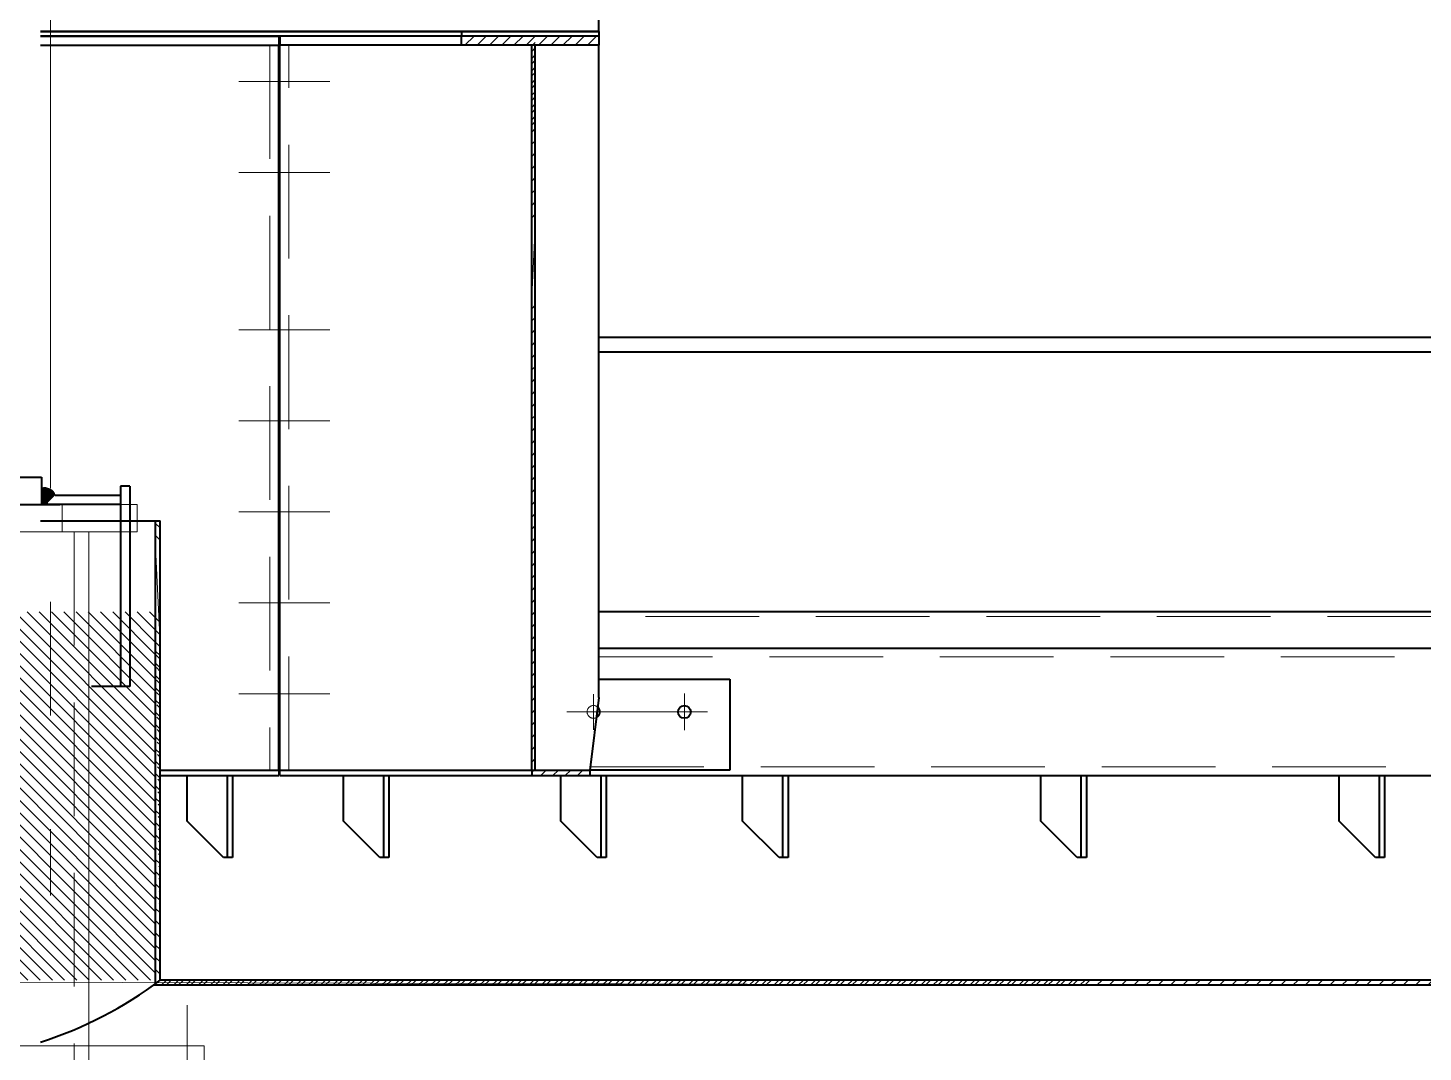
# Model space of a CAD drawing. Header units: millimetres. Extents: x 52110 to 400893, y -153728 to 31997.
# Drawn here: x 181362 to 182897, y -22266 to -21140 of the extents above; entities that cross this region are included whole.
import ezdxf

# ---------------------------------------------------------------- set-up
doc = ezdxf.new("R2010")
doc.units = ezdxf.units.MM
doc.header["$LTSCALE"] = 500
for name, pattern in [('CENTER', [2, 1.25, -0.25, 0.25, -0.25]), ('DASHED', [0.75, 0.5, -0.25]), ('DASHED2', [0.375, 0.25, -0.125]), ('HIDDEN', [0.375, 0.25, -0.125]), ('PHANTOM2', [1.25, 0.625, -0.125, 0.125, -0.125, 0.125, -0.125])]:
    doc.linetypes.add(name, pattern=pattern)
for name, color, linetype, lineweight in [('2D', 4, 'PHANTOM2', 20), ('SHI', 7, 'Continuous', 40), ('WEN', 3, 'Continuous', 20), ('XI', 2, 'Continuous', 20), ('XU', 6, 'DASHED2', 20), ('ZHONG', 1, 'CENTER', 20)]:
    doc.layers.add(name, color=color, linetype=linetype, lineweight=lineweight)

# ---------------------------------------------------------------- blocks, each defined once
blk = doc.blocks.new('sl')
at = {"layer": 'WEN'}
blk.add_hatch(color=256, dxfattribs=at).paths.add_polyline_path([(227033.7216703057, 76130.75664217309, -0.4257764996662449), (227048.7216703057, 76122.70173639669), (227040.7216703057, 76114.70173639669), (227040.7216703057, 76112.70173639675), (227033.7216703057, 76112.70173639675)])
at = {"layer": 'SHI', "linetype": 'Continuous'}
blk.add_line((226963.7216703048, 76142.70173559953), (227033.7216703039, 76142.70173559953), dxfattribs=at)
at = {"layer": 'SHI'}
for p, q in [((227033.7216703039, 76142.70173559953), (227033.7216703039, 76112.7017267518)), ((227120.7216703032, 76132.70173559948), (227120.7216703033, 75912.70173559948)), ((227130.7216703032, 76132.70173559948), (227120.7216703032, 76132.70173559948)), ((227130.7216703032, 76132.70173559948), (227130.7216703033, 75912.70173559948)), ((227120.7216703032, 76122.70173559948), (227048.7216703029, 76122.70173559948)), ((226963.7216703049, 76112.70173559953), (227053.7216703039, 76112.70173559953)), ((227120.7216703032, 76112.70173559948), (227040.7216703029, 76112.70173559948)), ((227130.7216703033, 75912.70173559948), (227088.7216843131, 75912.70173559948))]:
    blk.add_line(p, q, dxfattribs=at)
at = {"layer": 'WEN'}
blk.add_arc((227037.3495289756, 76119.51841344677), 11.80928208802642, 15.63815081824862, 107.8908109497838, dxfattribs=at)
blk = doc.blocks.new('o1')
at = {"layer": 'SHI'}
for p, q in [((175297.5018060198, 68372.95062769206), (175297.5018060198, 68970.95062769206)), ((175297.5018060198, 68372.95062769204), (174683.5020149307, 68372.95062769207))]:
    blk.add_line(p, q, dxfattribs=at)
blk = doc.blocks.new('WAJ-24')
at = {"layer": 'SHI'}
for p, q in [((-42.15502645718584, -18.46354104485425), (-42.15502645718584, -22.46354104485431)), ((-42.15502645718584, -18.46354104485431), (1.844973542814387, -18.46354104485437)), ((-42.15502645718584, -22.46354104485431), (1.844973542814387, -22.46354104485431)), ((1.844973542814387, -18.46354104485425), (1.844973542814387, -22.46354104485431))]:
    blk.add_line(p, q, dxfattribs=at)
at = {"layer": 'ZHONG'}
blk.add_line((-20.15502645718561, -14.46354104485437), (-20.15502645718561, -26.46354104485425), dxfattribs=at)
blk = doc.blocks.new('梁双')
at = {"layer": '2D', "linetype": 'Continuous'}
for p, q in [((518497.2770429184, 489723.6614387977), (518497.2770429184, 489693.6614387977)), ((518987.2770429184, 489723.6614387977), (518497.2770429184, 489723.6614387977)), ((518987.2770429184, 489723.6614387977), (518987.2770429184, 489693.6614387977)), ((518987.2770429184, 489693.6614387978), (518497.2770429184, 489693.6614387977)), ((518550.2770429184, 489693.6614387977), (518550.2770429184, 489128.6614387978)), ((518934.2770429184, 489693.6614387977), (518934.2770429184, 489128.6614387978)), ((518742.2770429184, 489128.6614387976), (518422.2770429184, 489128.6614387977)), ((518422.2770429184, 489128.6614387978), (518422.2770429184, 489108.6614387978)), ((518550.2770429184, 489128.6614387978), (518550.2770429184, 488608.6614387977)), ((519061.2770429184, 489128.6614387978), (518742.2770429184, 489128.6614387976)), ((518934.2770429184, 489128.6614387978), (518934.2770429184, 488608.6614387977)), ((519061.2770429184, 489128.6614387978), (519061.2770429184, 489108.6614387978)), ((518342.2770824232, 489108.6614387977), (518342.2770824232, 489108.6614387977)), ((518342.2770824232, 489092.6614387977), (518342.2770824232, 489108.6614387977)), ((518342.2770824232, 489108.6614387977), (518742.2770429184, 489108.6614387977)), ((518342.2770824232, 489108.6614387977), (518542.2770824232, 489108.6614387977)), ((518542.2770824232, 489108.6614387977), (518542.2770824232, 489092.6614387977)), ((518542.2770824232, 489108.6614387977), (518547.2770429184, 489108.6614387977)), ((518742.2770429184, 489108.6614387978), (519142.2770824232, 489108.6614387977)), ((518937.2771219279, 489108.6614387977), (518942.2770824232, 489108.6614387977)), ((518942.2770824232, 489108.6614387977), (519142.2770824232, 489108.6614387977)), ((518942.2770824232, 489108.6614387977), (518942.2770824232, 489108.6614387977)), ((518942.2770824232, 489092.6614387977), (518942.2770824232, 489108.6614387977)), ((519142.2770824232, 489108.6614387977), (519142.2770824232, 489092.6614387977)), ((518342.2770824232, 489092.6614387977), (518417.2770824232, 489092.6614387977)), ((518342.2770824231, 489092.6614387978), (518418.3461824231, 489092.6614387978)), ((518550.2770429184, 489092.6614387977), (518466.2770824232, 489092.6614387977)), ((518934.2770429184, 489092.6614387977), (519016.2770824232, 489092.6614387977)), ((519142.2770824232, 489092.6614387977), (519067.2770824232, 489092.6614387977)), ((519142.2770824232, 489092.6614387977), (519068.3461824231, 489092.6614387978)), ((518436.2770824232, 489072.6614387977), (518436.2770824232, 488644.6614387977)), ((518446.2770824232, 489072.6614387977), (518446.2770824232, 488644.6614387977)), ((519036.2770824232, 489072.6614387977), (519036.2770824232, 488644.6614387977)), ((519046.2770824232, 489072.6614387977), (519046.2770824232, 488644.6614387977)), ((518342.2770824232, 488608.6614387977), (518342.2770824232, 488624.6614387977)), ((518342.2770824232, 488624.6614387977), (518417.2770824232, 488624.6614387977)), ((518342.2770824231, 488624.6614387977), (518418.3461824231, 488624.6614387978)), ((518466.2770824232, 488624.6614387977), (518550.2770429184, 488624.6614387977)), ((518542.2770824232, 488624.6614387977), (518542.2770824232, 488608.6614387977)), ((518934.2770429184, 488624.6614387977), (519016.2770824232, 488624.6614387977)), ((518942.2770824232, 488608.6614387977), (518942.2770824232, 488624.6614387977)), ((519067.2770824232, 488624.6614387977), (519142.2770824232, 488624.6614387977)), ((519068.3461824231, 488624.6614387978), (519142.2770824232, 488624.6614387977)), ((519142.2770824232, 488624.6614387977), (519142.2770824232, 488608.6614387977)), ((518342.2770429184, 488598.6614387977), (518342.2770429184, 488588.6614387977)), ((518342.2770824232, 488608.6614387977), (518542.2770824232, 488608.6614387977)), ((518342.2770824231, 488608.6614387977), (518742.2770429184, 488608.6614387977)), ((518342.2770824231, 488598.6614387977), (519142.2770824219, 488598.6614387977)), ((518347.2770429184, 488608.6614387977), (518347.2770429184, 488598.6614387977)), ((518742.2770429184, 488608.6614387977), (519142.2770824219, 488608.6614387977)), ((518937.2770429184, 488608.6614387977), (518942.2770824232, 488608.6614387977)), ((518965.3461824231, 488608.6614387977), (519142.2770824232, 488608.6614387977)), ((519137.2770429184, 488608.6614387977), (519137.2770429184, 488598.6614387977)), ((519142.2770429184, 488598.6614387977), (519142.2770429184, 488588.6614387977)), ((519142.2770824232, 488608.6614387977), (519142.2770824232, 488608.6614387977)), ((519142.2770824219, 488588.6614387977), (518342.2770824231, 488588.6614387977))]:
    blk.add_line(p, q, dxfattribs=at)
at = {"layer": '2D'}
for p, q in [((518342.2770824232, 489092.6614387977), (518342.2770824231, 488624.6614387977)), ((519142.2770824232, 489092.6614387977), (519142.277082422, 488624.6614387977)), ((518375.2735290705, 488672.70468159), (518373.6735290705, 488671.10468159)), ((518373.6735290705, 488671.10468159), (518397.6735290705, 488671.10468159)), ((518373.6735290705, 488662.4226434327), (518373.6735290705, 488671.10468159)), ((518396.0735290705, 488672.70468159), (518375.2735290705, 488672.70468159)), ((518375.2735290705, 488662.4226434327), (518375.2735290705, 488672.70468159)), ((518397.6735290705, 488671.10468159), (518396.0735290705, 488672.70468159)), ((518396.0735290705, 488662.4226434327), (518396.0735290705, 488672.70468159)), ((518397.6735290705, 488662.4226434327), (518397.6735290705, 488671.10468159)), ((518493.6735290708, 488671.10468159), (518495.2735290708, 488672.70468159)), ((518493.6735290708, 488662.4226434327), (518493.6735290708, 488671.10468159)), ((518517.6735290708, 488671.10468159), (518493.6735290708, 488671.10468159)), ((518495.2735290708, 488662.4226434327), (518495.2735290708, 488672.70468159)), ((518495.2735290708, 488672.70468159), (518516.0735290708, 488672.70468159)), ((518516.0735290708, 488662.4226434327), (518516.0735290708, 488672.70468159)), ((518516.0735290708, 488672.70468159), (518517.6735290708, 488671.10468159)), ((518517.6735290708, 488662.4226434327), (518517.6735290708, 488671.10468159)), ((518975.3426290705, 488672.70468159), (518973.7426290705, 488671.10468159)), ((518973.7426290705, 488671.10468159), (518997.7426290705, 488671.10468159)), ((518973.7426290705, 488662.4226434327), (518973.7426290705, 488671.10468159)), ((518996.1426290705, 488672.70468159), (518975.3426290705, 488672.70468159)), ((518975.3426290705, 488662.4226434327), (518975.3426290705, 488672.70468159)), ((518997.7426290705, 488671.10468159), (518996.1426290705, 488672.70468159)), ((518996.1426290705, 488662.4226434327), (518996.1426290705, 488672.70468159)), ((518997.7426290705, 488662.4226434327), (518997.7426290705, 488671.10468159)), ((519093.7426290708, 488671.10468159), (519095.3426290707, 488672.70468159)), ((519093.7426290708, 488662.4226434327), (519093.7426290708, 488671.10468159)), ((519117.7426290708, 488671.10468159), (519093.7426290708, 488671.10468159)), ((519095.3426290707, 488662.4226434327), (519095.3426290707, 488672.70468159)), ((519095.3426290707, 488672.70468159), (519116.1426290708, 488672.70468159)), ((519116.1426290708, 488662.4226434327), (519116.1426290708, 488672.70468159)), ((519116.1426290708, 488672.70468159), (519117.7426290708, 488671.10468159)), ((519117.7426290708, 488662.4226434327), (519117.7426290708, 488671.10468159)), ((518370.0850718023, 488662.4226434327), (518364.8889193797, 488659.4226434327)), ((518364.8889193797, 488659.4226434327), (518364.8889193797, 488653.6210270809)), ((518401.2619863387, 488662.4226434327), (518370.0850718023, 488662.4226434327)), ((518375.2812242251, 488659.4226434327), (518375.2812242252, 488653.4614387979)), ((518396.0658339159, 488659.4226434327), (518396.0658339159, 488653.4614387978)), ((518401.2619863387, 488662.4226434327), (518406.4581387613, 488659.4226434327)), ((518406.4581387613, 488659.4226434327), (518406.4581387613, 488653.6210270808)), ((518490.0850718026, 488662.4226434327), (518484.88891938, 488659.4226434327)), ((518484.88891938, 488659.4226434327), (518484.88891938, 488653.6210270808)), ((518490.0850718026, 488662.4226434327), (518521.261986339, 488662.4226434327)), ((518495.2812242254, 488659.4226434327), (518495.2812242254, 488653.4614387978)), ((518516.0658339162, 488659.4226434327), (518516.0658339161, 488653.4614387979)), ((518521.261986339, 488662.4226434327), (518526.4581387616, 488659.4226434327)), ((518526.4581387616, 488659.4226434327), (518526.4581387616, 488653.6210270809)), ((518970.1541718023, 488662.4226434327), (518964.9580193797, 488659.4226434327)), ((518964.9580193797, 488659.4226434327), (518964.9580193797, 488653.6210270809)), ((519001.3310863387, 488662.4226434327), (518970.1541718023, 488662.4226434327)), ((518975.3503242251, 488659.4226434327), (518975.3503242251, 488653.4614387979)), ((518996.1349339159, 488659.4226434327), (518996.1349339159, 488653.4614387978)), ((519001.3310863387, 488662.4226434327), (519006.5272387612, 488659.4226434327)), ((519006.5272387612, 488659.4226434327), (519006.5272387613, 488653.6210270808)), ((519090.1541718026, 488662.4226434327), (519084.95801938, 488659.4226434327)), ((519084.95801938, 488659.4226434327), (519084.9580193799, 488653.6210270808)), ((519090.1541718026, 488662.4226434327), (519121.331086339, 488662.4226434327)), ((519095.3503242254, 488659.4226434327), (519095.3503242254, 488653.4614387978)), ((519116.1349339162, 488659.4226434327), (519116.1349339161, 488653.4614387979)), ((519121.331086339, 488662.4226434327), (519126.5272387615, 488659.4226434327)), ((519126.5272387615, 488659.4226434327), (519126.5272387615, 488653.6210270809)), ((518370.0850718024, 488650.6210270809), (518364.8889193798, 488653.6210270809)), ((518370.0850718023, 488650.4614387977), (518364.8889193797, 488647.4614387977)), ((518364.8889193797, 488647.4614387977), (518364.8889193797, 488631.6614387977)), ((518401.2619863388, 488650.6210270808), (518370.0850718024, 488650.6210270809)), ((518375.2812242251, 488647.4614387977), (518375.2812242251, 488631.6614387978)), ((518396.0658339159, 488647.4614387977), (518396.0658339159, 488631.6614387977)), ((518401.2619863388, 488650.6210270808), (518406.4581387613, 488653.6210270808)), ((518401.2619863387, 488650.4614387977), (518406.4581387613, 488647.4614387977)), ((518406.4581387613, 488647.4614387977), (518406.4581387613, 488631.6614387977)), ((518490.0850718025, 488650.6210270808), (518484.88891938, 488653.6210270808)), ((518490.0850718026, 488650.4614387977), (518484.88891938, 488647.4614387977)), ((518484.88891938, 488647.4614387977), (518484.88891938, 488631.6614387977)), ((518490.0850718025, 488650.6210270808), (518521.2619863389, 488650.6210270809)), ((518495.2812242254, 488647.4614387977), (518495.2812242254, 488631.6614387977)), ((518516.0658339162, 488647.4614387977), (518516.0658339162, 488631.6614387978)), ((518521.2619863389, 488650.6210270809), (518526.4581387615, 488653.6210270809)), ((518521.261986339, 488650.4614387977), (518526.4581387616, 488647.4614387977)), ((518526.4581387616, 488647.4614387977), (518526.4581387616, 488631.6614387978)), ((518970.1541718023, 488650.6210270809), (518964.9580193798, 488653.6210270809)), ((518970.1541718023, 488650.4614387977), (518964.9580193797, 488647.4614387977)), ((518964.9580193797, 488647.4614387977), (518964.9580193797, 488631.6614387977)), ((519001.3310863387, 488650.6210270808), (518970.1541718023, 488650.6210270809)), ((518975.3503242251, 488647.4614387977), (518975.3503242251, 488631.6614387978)), ((518996.1349339159, 488647.4614387977), (518996.1349339159, 488631.6614387977)), ((519001.3310863387, 488650.6210270808), (519006.5272387613, 488653.6210270808)), ((519001.3310863387, 488650.4614387977), (519006.5272387612, 488647.4614387977)), ((519006.5272387612, 488647.4614387977), (519006.5272387612, 488631.6614387977)), ((519090.1541718025, 488650.6210270808), (519084.9580193799, 488653.6210270808)), ((519090.1541718026, 488650.4614387977), (519084.95801938, 488647.4614387977)), ((519084.95801938, 488647.4614387977), (519084.95801938, 488631.6614387977)), ((519090.1541718025, 488650.6210270808), (519121.3310863389, 488650.6210270809)), ((519095.3503242254, 488647.4614387977), (519095.3503242254, 488631.6614387977)), ((519116.1349339162, 488647.4614387977), (519116.1349339162, 488631.6614387978)), ((519121.3310863389, 488650.6210270809), (519126.5272387615, 488653.6210270809)), ((519121.331086339, 488650.4614387977), (519126.5272387615, 488647.4614387977)), ((519126.5272387615, 488647.4614387977), (519126.5272387615, 488631.6614387978)), ((518370.0850718023, 488628.6614387978), (518364.8889193797, 488631.6614387977)), ((518401.2619863387, 488628.6614387977), (518370.0850718023, 488628.6614387978)), ((518401.2619863387, 488628.6614387977), (518406.4581387613, 488631.6614387977)), ((518490.0850718026, 488628.6614387977), (518484.88891938, 488631.6614387977)), ((518490.0850718026, 488628.6614387977), (518521.261986339, 488628.6614387978)), ((518521.261986339, 488628.6614387978), (518526.4581387616, 488631.6614387978)), ((518970.1541718023, 488628.6614387978), (518964.9580193797, 488631.6614387977)), ((519001.3310863387, 488628.6614387977), (518970.1541718023, 488628.6614387978)), ((519001.3310863387, 488628.6614387977), (519006.5272387612, 488631.6614387977)), ((519090.1541718026, 488628.6614387977), (519084.95801938, 488631.6614387977)), ((519090.1541718026, 488628.6614387977), (519121.331086339, 488628.6614387978)), ((519121.331086339, 488628.6614387978), (519126.5272387615, 488631.6614387978)), ((518363.7834208779, 488551.6614387975), (518363.7834208779, 488563.6614387975)), ((518363.7834208779, 488563.6614387975), (518405.3526402596, 488563.6614387975)), ((518374.1757257234, 488551.6614387975), (518374.1757257234, 488563.6614387975)), ((518394.9603354142, 488551.6614387975), (518394.9603354142, 488563.6614387975)), ((518405.3526402596, 488551.6614387975), (518405.3526402596, 488563.6614387975)), ((518525.35264026, 488563.6614387975), (518483.7834208783, 488563.6614387975)), ((518483.7834208783, 488551.6614387975), (518483.7834208783, 488563.6614387975)), ((518494.1757257237, 488551.6614387975), (518494.1757257237, 488563.6614387975)), ((518514.9603354144, 488551.6614387975), (518514.9603354144, 488563.6614387975)), ((518525.35264026, 488551.6614387975), (518525.35264026, 488563.6614387975)), ((518963.8525208779, 488551.6614387975), (518963.8525208779, 488563.6614387975)), ((518963.8525208779, 488563.6614387975), (519005.4217402596, 488563.6614387975)), ((518974.2448257234, 488551.6614387975), (518974.2448257234, 488563.6614387975)), ((518995.0294354142, 488551.6614387975), (518995.0294354142, 488563.6614387975)), ((519005.4217402596, 488551.6614387975), (519005.4217402596, 488563.6614387975)), ((519125.4217402599, 488563.6614387975), (519083.8525208783, 488563.6614387975)), ((519083.8525208783, 488551.6614387975), (519083.8525208783, 488563.6614387975)), ((519094.2448257236, 488551.6614387975), (519094.2448257236, 488563.6614387975)), ((519115.0294354144, 488551.6614387975), (519115.0294354144, 488563.6614387975)), ((519125.4217402599, 488551.6614387975), (519125.4217402599, 488563.6614387975)), ((518368.9795733006, 488548.6614387975), (518363.7834208779, 488551.6614387975)), ((518368.9795733006, 488548.6614387975), (518400.1564878369, 488548.6614387975)), ((518400.1564878369, 488548.6614387975), (518405.3526402596, 488551.6614387975)), ((518488.979573301, 488548.6614387975), (518483.7834208783, 488551.6614387975)), ((518520.1564878373, 488548.6614387975), (518488.979573301, 488548.6614387975)), ((518520.1564878373, 488548.6614387975), (518525.35264026, 488551.6614387975)), ((518969.0486733006, 488548.6614387975), (518963.8525208779, 488551.6614387975)), ((518969.0486733006, 488548.6614387975), (519000.2255878369, 488548.6614387975)), ((519000.2255878369, 488548.6614387975), (519005.4217402596, 488551.6614387975)), ((519089.0486733009, 488548.6614387975), (519083.8525208783, 488551.6614387975)), ((519120.2255878372, 488548.6614387975), (519089.0486733009, 488548.6614387975)), ((519120.2255878372, 488548.6614387975), (519125.4217402599, 488551.6614387975))]:
    blk.add_line(p, q, dxfattribs=at)
at = {"layer": '2D', "linetype": 'Continuous'}
for centre, radius, start, end in [((518417.1273971878, 489073.4942378242), 19.16778544415551, 357.5098378148502, 89.55256075529047), ((518466.2770824232, 489072.6614387978), 20, 90, 180), ((519016.2770824232, 489072.6614387978), 20, 0, 90), ((519067.1336533536, 489071.7870393209), 20.87489222534869, 89.60632395525676, 177.5993139915095), ((518417.1273971878, 488643.8286397714), 19.16778544413688, 270.4474392447449, 2.490162185185203), ((518466.2770824232, 488644.6614387978), 20, 180, 270), ((519016.2770824232, 488644.6614387978), 20, 270, 0), ((519067.1336533536, 488645.5358382747), 20.87489222532923, 182.4006860085803, 270.3936760448331)]:
    blk.add_arc(centre, radius, start, end, dxfattribs=at)
at = {"layer": '2D'}
for centre, radius, start, end in [((518368.0526494313, 488652.9023846237), 9.734786514618387, 42.05082845128422, 77.94917155139832), ((518385.6735290705, 488642.9226434327), 19.50000000000811, 57.7957724931019, 122.2042275068981), ((518403.2944087097, 488652.9023846236), 9.734786514661497, 102.0508284488093, 137.9491715489235), ((518488.0526494316, 488652.9023846236), 9.734786514618387, 42.05082845128422, 77.94917155139832), ((518505.6735290708, 488642.9226434327), 19.50000000000811, 57.7957724931019, 122.2042275068981), ((518523.29440871, 488652.9023846237), 9.734786514661497, 102.0508284488093, 137.9491715489235), ((518968.1217494313, 488652.9023846237), 9.734786514618387, 42.05082845128422, 77.94917155139832), ((518985.7426290705, 488642.9226434327), 19.50000000000811, 57.7957724931019, 122.2042275068981), ((519003.3635087096, 488652.9023846236), 9.734786514661497, 102.0508284488093, 137.9491715489235), ((519088.1217494316, 488652.9023846236), 9.734786514618387, 42.05082845128422, 77.94917155139832), ((519105.7426290708, 488642.9226434327), 19.50000000000811, 57.7957724931019, 122.2042275068981), ((519123.3635087099, 488652.9023846237), 9.734786514661497, 102.0508284488093, 137.9491715489235), ((518368.0526494314, 488660.14128589), 9.734786514661497, 282.0508284488093, 317.9491715489234), ((518368.0526494313, 488640.9411799887), 9.734786514618387, 42.05082845128422, 77.94917155139832), ((518385.6735290706, 488670.1210270808), 19.50000000000811, 237.7957724931019, 302.2042275068981), ((518385.6735290705, 488630.9614387977), 19.50000000000811, 57.7957724931019, 122.2042275068981), ((518403.2944087097, 488660.1412858899), 9.734786514618387, 222.0508284512842, 257.9491715513983), ((518403.2944087097, 488640.9411799886), 9.734786514661497, 102.0508284488093, 137.9491715489235), ((518488.0526494316, 488660.1412858899), 9.734786514661497, 282.0508284488093, 317.9491715489234), ((518488.0526494316, 488640.9411799886), 9.734786514618387, 42.05082845128422, 77.94917155139832), ((518505.6735290707, 488670.1210270808), 19.50000000000811, 237.7957724931019, 302.2042275068981), ((518505.6735290708, 488630.9614387977), 19.50000000000811, 57.7957724931019, 122.2042275068981), ((518523.2944087099, 488660.14128589), 9.734786514618387, 222.0508284512842, 257.9491715513983), ((518523.29440871, 488640.9411799887), 9.734786514661497, 102.0508284488093, 137.9491715489235), ((518968.1217494314, 488660.14128589), 9.734786514661497, 282.0508284488093, 317.9491715489234), ((518968.1217494313, 488640.9411799887), 9.734786514618387, 42.05082845128422, 77.94917155139832), ((518985.7426290705, 488670.1210270808), 19.50000000000811, 237.7957724931019, 302.2042275068981), ((518985.7426290705, 488630.9614387977), 19.50000000000811, 57.7957724931019, 122.2042275068981), ((519003.3635087097, 488660.1412858899), 9.734786514618387, 222.0508284512842, 257.9491715513983), ((519003.3635087096, 488640.9411799886), 9.734786514661497, 102.0508284488093, 137.9491715489235), ((519088.1217494315, 488660.1412858899), 9.734786514661497, 282.0508284488093, 317.9491715489234), ((519088.1217494316, 488640.9411799886), 9.734786514618387, 42.05082845128422, 77.94917155139832), ((519105.7426290707, 488670.1210270808), 19.50000000000811, 237.7957724931019, 302.2042275068981), ((519105.7426290708, 488630.9614387977), 19.50000000000811, 57.7957724931019, 122.2042275068981), ((519123.3635087099, 488660.14128589), 9.734786514618387, 222.0508284512842, 257.9491715513983), ((519123.3635087099, 488640.9411799887), 9.734786514661497, 102.0508284488093, 137.9491715489235), ((518368.0526494313, 488638.1816976069), 9.734786514661497, 282.0508284488093, 317.9491715489234), ((518385.6735290705, 488648.1614387977), 19.50000000000811, 237.7957724931019, 302.2042275068981), ((518403.2944087097, 488638.1816976067), 9.734786514618387, 222.0508284512842, 257.9491715513983), ((518488.0526494316, 488638.1816976067), 9.734786514661497, 282.0508284488093, 317.9491715489234), ((518505.6735290708, 488648.1614387977), 19.50000000000811, 237.7957724931019, 302.2042275068981), ((518523.29440871, 488638.1816976069), 9.734786514618387, 222.0508284512842, 257.9491715513983), ((518968.1217494313, 488638.1816976069), 9.734786514661497, 282.0508284488093, 317.9491715489234), ((518985.7426290705, 488648.1614387977), 19.50000000000811, 237.7957724931019, 302.2042275068981), ((519003.3635087096, 488638.1816976067), 9.734786514618387, 222.0508284512842, 257.9491715513983), ((519088.1217494316, 488638.1816976067), 9.734786514661497, 282.0508284488093, 317.9491715489234), ((519105.7426290708, 488648.1614387977), 19.50000000000811, 237.7957724931019, 302.2042275068981), ((519123.3635087099, 488638.1816976069), 9.734786514618387, 222.0508284512842, 257.9491715513983), ((518366.9471509297, 488558.1816976066), 9.734786514661497, 282.0508284488093, 317.9491715489234), ((518384.5680305688, 488568.1614387975), 19.50000000000811, 237.7957724931019, 302.2042275068981), ((518402.188910208, 488558.1816976066), 9.734786514618387, 222.0508284512842, 257.9491715513983), ((518486.9471509299, 488558.1816976066), 9.734786514661497, 282.0508284488093, 317.9491715489234), ((518504.5680305691, 488568.1614387975), 19.50000000000811, 237.7957724931019, 302.2042275068981), ((518522.1889102082, 488558.1816976066), 9.734786514618387, 222.0508284512842, 257.9491715513983), ((518967.0162509296, 488558.1816976066), 9.734786514661497, 282.0508284488093, 317.9491715489234), ((518984.6371305688, 488568.1614387975), 19.50000000000811, 237.7957724931019, 302.2042275068981), ((519002.258010208, 488558.1816976066), 9.734786514618387, 222.0508284512842, 257.9491715513983), ((519087.0162509299, 488558.1816976066), 9.734786514661497, 282.0508284488093, 317.9491715489234), ((519104.637130569, 488568.1614387975), 19.50000000000811, 237.7957724931019, 302.2042275068981), ((519122.2580102082, 488558.1816976066), 9.734786514618387, 222.0508284512842, 257.9491715513983)]:
    blk.add_arc(centre, radius, start, end, dxfattribs=at)
at = {"layer": 'XU', "linetype": 'DASHED'}
for p, q in [((518579.7770429184, 489693.6614387977), (518579.7770429184, 489723.6614387977)), ((518904.7770429184, 489693.6614387977), (518904.7770429184, 489723.6614387977)), ((518550.2770429184, 488608.6614387977), (518550.2770429184, 488603.6614387977)), ((518934.2770429184, 488608.6614387977), (518934.2770429184, 488603.6614387975))]:
    blk.add_line(p, q, dxfattribs=at)
at = {"layer": 'XU', "linetype": 'DASHED2'}
for p, q in [((518566.2770429185, 489693.6614387977), (518566.2770429184, 488603.6614387977)), ((518918.2770429184, 489693.6614387978), (518918.2770429184, 488603.6614387975))]:
    blk.add_line(p, q, dxfattribs=at)
at = {"layer": 'XU', "linetype": 'HIDDEN'}
blk.add_line((518934.2770429184, 488603.6614387975), (518550.2770429184, 488603.6614387977), dxfattribs=at)
at = {"layer": 'ZHONG', "color": 1, "linetype": 'CENTER'}
for p, q in [((518742.2770429184, 489785.0678225166), (518742.2770429184, 488261.9097027422)), ((518659.7770429184, 489723.6614387977), (518659.7770429184, 488603.6614387976)), ((518824.7770429184, 489723.6614387977), (518824.7770429184, 488603.6614387976))]:
    blk.add_line(p, q, dxfattribs=at)
at = {"layer": 'ZHONG'}
for p, q in [((518442.3461824231, 489173.2511408094), (518442.3461824231, 488551.3822014066)), ((519042.3461824231, 489173.2511408094), (519042.3461824231, 488549.9427134386)), ((518384.5680305688, 488692.8273222081), (518384.5680305688, 488548.6235515652)), ((518504.5680305688, 488692.8273222081), (518504.5680305688, 488548.6235515652)), ((518504.5680305688, 488692.8273222081), (518504.5680305688, 488548.6235515652)), ((518984.6371305687, 488692.8273222081), (518984.6371305687, 488548.6235515652)), ((519104.6371305687, 488692.8273222081), (519104.6371305687, 488548.6235515652)), ((519104.6371305687, 488692.8273222081), (519104.6371305688, 488548.6235515652)), ((518384.5680305687, 488677.5820578735), (518384.5680305687, 488630.6614387978)), ((518384.5680305687, 488677.5820578733), (518384.5680305687, 488630.6614387977)), ((518504.5680305689, 488677.5820578733), (518504.5680305689, 488630.6614387977)), ((518504.5680305689, 488677.5820578735), (518504.5680305689, 488630.6614387978)), ((518984.6371305686, 488677.5820578735), (518984.6371305686, 488630.6614387978)), ((518984.6371305686, 488677.5820578733), (518984.6371305686, 488630.6614387977)), ((519104.6371305689, 488677.5820578733), (519104.6371305689, 488630.6614387977)), ((519104.6371305689, 488677.5820578735), (519104.6371305689, 488630.6614387978)), ((518384.5680305687, 488648.6496876085), (518384.5680305687, 488542.4189830647)), ((518984.6371305686, 488648.6496876085), (518984.6371305686, 488542.4189830647)), ((518384.5680305687, 488535.6787794949), (518384.5680305687, 488613.6614387977)), ((518504.5680305689, 488535.6787794949), (518504.5680305689, 488613.6614387977)), ((518984.6371305686, 488535.6787794949), (518984.6371305686, 488613.6614387977)), ((519104.6371305689, 488535.6787794949), (519104.6371305689, 488613.6614387977))]:
    blk.add_line(p, q, dxfattribs=at)
at = {"layer": 'ZHONG', "linetype": 'CENTER'}
for p, q in [((518384.5680305688, 488677.5820578735), (518384.5680305688, 488630.6614387978)), ((518504.5680305688, 488677.5820578735), (518504.5680305688, 488630.6614387978)), ((518984.6371305687, 488677.5820578735), (518984.6371305687, 488630.6614387978)), ((519104.6371305688, 488677.5820578735), (519104.6371305688, 488630.6614387978)), ((518384.5680305688, 488648.6496876085), (518384.5680305688, 488542.4189830647)), ((518984.6371305687, 488648.6496876085), (518984.6371305687, 488542.4189830647))]:
    blk.add_line(p, q, dxfattribs=at)
at = {"layer": '2D', "xscale": -1}
for p in [(518364.4130041114, 488647.1249798426), (518964.4821041113, 488647.1249798426)]:
    blk.add_blockref('WAJ-24', p, dxfattribs=at)
at = {"layer": '2D'}
for p in [(518524.7230570262, 488647.1249798426), (519124.7921570262, 488647.1249798426)]:
    blk.add_blockref('WAJ-24', p, dxfattribs=at)
blk = doc.blocks.new('LDJXKJ')
at = {"layer": 'SHI', "color": 3}
blk.add_blockref('梁双', (-384587.7104550012, -427019.9169393311), dxfattribs=at)
blk = doc.blocks.new('SFC43')
at = {"layer": 'XI'}
h = blk.add_hatch(dxfattribs=at)
h.set_pattern_fill('ANSI31', color=256, scale=3, angle=90, style=0)
h.set_pattern_definition([(135.0000000005896, (177781.209196713, 94733.53519191177), (-6.735192090796772, -6.735192090804048), [])])
edge = h.paths.add_edge_path()
edge.add_arc((174671.2091967132, 90909.82664806957), 451.501388888896, 306.0179061217667, 306.8063416026681)
edge.add_arc((174671.2091967132, 90909.82664806957), 451.5013888888856, 233.1936583973313, 233.9820938782419)
edge.add_line((174405.7091967133, 90544.63730790667), (174405.7091967133, 90953.32525918067))
edge.add_line((174400.7091967133, 90548.32525918065), (174400.7091967133, 90953.32525918065))
edge.add_line((174936.7091967133, 90544.63730790673), (174936.7091967133, 90953.32525918067))
edge.add_line((174941.7091967133, 90548.32525918071), (174941.7091967133, 90953.32525918065))
h = blk.add_hatch(dxfattribs=at)
h.set_pattern_fill('ANSI31', color=256, scale=3, style=0)
h.set_pattern_definition([(44.99999999941044, (177781.209196713, 92236.05893673506), (-6.735192090796772, 6.735192090804048), [])])
edge = h.paths.add_edge_path()
edge.add_line((177771.209196713, 90548.32525918065), (177771.209196713, 90542.7350892369))
edge.add_line((177771.209196713, 90542.7350892369), (177181.3013283066, 90542.7350892369))
edge.add_arc((176991.2091967132, 90714.57525918062), 256.2499999999845, 317.8869355487022, 319.5502811383454)
edge.add_line((177186.2091967132, 90548.32525918065), (177771.209196713, 90548.32525918065))
edge = h.paths.add_edge_path()
edge.add_line((173181.209196713, 90548.32525918065), (173181.209196713, 90542.7350892369))
edge.add_line((173181.209196713, 90542.7350892369), (174408.3455598168, 90542.7350892369))
edge.add_arc((174671.2091967132, 90909.82664806957), 451.5013888888959, 233.193658397331, 234.39464547337332, ccw=False)
edge.add_line((174400.7091967133, 90548.32525918065), (173181.209196713, 90548.32525918065))
edge = h.paths.add_edge_path()
edge.add_arc((174671.2091967132, 90909.82664806957), 451.5013888888959, 305.6053545266267, 306.8063416026689)
edge.add_line((174941.7091967132, 90548.32525918065), (176796.2091967132, 90548.32525918065))
edge.add_arc((176991.2091967132, 90714.57525918062), 256.2499999999639, 220.4497188616546, 222.1130644512978)
edge.add_line((176801.1170651198, 90542.7350892369), (174934.0728336096, 90542.7350892369))
at = {"layer": 'SHI'}
for p, q in [((174810.209196711, 91591.32525918065), (175424.2091967136, 91591.32525918065)), ((175424.2091967136, 91586.32525918065), (174810.209196711, 91586.32525918065)), ((174810.209196711, 91586.32525918065), (175072.2091967131, 91586.32525918065)), ((175072.2091967131, 91586.32525918065), (175072.2091967131, 91576.32525918065)), ((175073.2091967133, 91586.32525918065), (175073.2091967133, 91576.32525918065)), ((175424.2091967133, 91586.32525918065), (175073.2091967133, 91586.32525918065)), ((175273.2091967136, 91591.32525918065), (175273.2091967136, 91586.32525918065)), ((175273.2091967123, 91576.32525918065), (175273.2091967123, 91586.32525918065)), ((175424.2091967136, 91591.32525918065), (175424.2091967136, 91586.32525918065)), ((175424.2091967133, 91586.32525918065), (175424.2091967133, 91576.32525918065)), ((174810.209196711, 91576.32525918065), (175072.2091967131, 91576.32525918065)), ((175062.2091967131, 91576.32525918065), (175072.2091967131, 91576.32525918065)), ((175072.2091967131, 90779.32525918068), (175072.2091967131, 91576.32525918065)), ((175073.2091967123, 90773.32525918065), (175073.2091967123, 91576.32525918065)), ((175424.2091967133, 91576.32525918065), (175073.2091967133, 91576.32525918065)), ((175350.209196712, 90779.32525918065), (175350.209196712, 91576.32525918065)), ((175354.209196712, 90779.32525918065), (175354.209196712, 91576.32525918065)), ((175424.2091967133, 90859.32525918086), (175424.2091967133, 91576.32525918065)), ((174810.209196711, 91053.32525918065), (174941.7091967133, 91053.32525918065)), ((174810.209196711, 91053.32525918065), (174941.7091967133, 91053.32525918065)), ((174936.7091967133, 90544.63730790673), (174936.7091967133, 91053.32525918065)), ((174936.7091967133, 90544.63730790673), (174936.7091967133, 91053.32525918065)), ((174941.7091967133, 90548.32525918071), (174941.7091967133, 91053.32525918065)), ((174941.7091967133, 90548.32525918071), (174941.7091967133, 91053.32525918065)), ((177850.2091967147, 90953.32525918068), (175424.2091967133, 90953.32525918065)), ((177850.2091967147, 90953.32525918068), (175424.2091967133, 90953.32525918065)), ((175424.2091967133, 90913.32525918062), (177850.2091967148, 90913.32525918065)), ((175424.2091967133, 90879.32525918065), (175568.2091967123, 90879.32525918065)), ((175568.2091967123, 90879.32525918065), (175568.2091967123, 90779.32525918065)), ((175424.2091967133, 90859.32525918065), (175414.2091967132, 90779.32525918065)), ((174941.7091967133, 90779.32525918068), (175072.2091967131, 90779.32525918068)), ((174941.7091967133, 90773.32525918068), (175072.2091967131, 90773.32525918068)), ((174971.2091967144, 90773.32525918068), (175021.2091967144, 90773.32525918068)), ((174971.2091967144, 90723.32525918068), (174971.2091967144, 90773.32525918068)), ((175015.2091967144, 90773.32525918068), (175015.2091967144, 90683.32525918068)), ((175021.2091967144, 90773.32525918068), (175021.2091967144, 90683.32525918068)), ((175072.2091967131, 90779.32525918068), (175072.2091967131, 90773.32525918068)), ((175073.2091967123, 90779.32525918065), (175414.2091967132, 90779.32525918065)), ((175073.2091967123, 90773.32525918065), (175414.2091967132, 90773.32525918065)), ((175143.2091967144, 90773.32525918068), (175193.2091967144, 90773.32525918068)), ((175143.2091967144, 90723.32525918068), (175143.2091967144, 90773.32525918068)), ((175187.2091967144, 90773.32525918068), (175187.2091967144, 90683.32525918068)), ((175193.2091967144, 90773.32525918068), (175193.2091967144, 90683.32525918068)), ((175350.209196712, 90779.32525918065), (175350.209196712, 90773.32525918065)), ((175382.2091967136, 90773.32525918068), (175432.2091967136, 90773.32525918068)), ((175382.2091967136, 90723.32525918068), (175382.2091967136, 90773.32525918068)), ((175414.2091967132, 90779.32525918065), (175414.2091967132, 90773.32525918065)), ((175568.2091967123, 90779.32525918065), (175414.2091967132, 90779.32525918065)), ((175414.2091967132, 90773.32525918091), (177860.2091967148, 90773.32525918071)), ((175426.2091967136, 90773.32525918068), (175426.2091967136, 90683.32525918068)), ((175432.2091967136, 90773.32525918068), (175432.2091967136, 90683.32525918068)), ((175582.2091967137, 90773.32525918068), (175632.2091967137, 90773.32525918068)), ((175582.2091967137, 90723.32525918068), (175582.2091967137, 90773.32525918068)), ((175626.2091967137, 90773.32525918068), (175626.2091967137, 90683.32525918068)), ((175632.2091967137, 90773.32525918068), (175632.2091967137, 90683.32525918068)), ((175910.2091967139, 90773.32525918071), (175960.2091967139, 90773.32525918071)), ((175910.2091967139, 90723.32525918071), (175910.2091967139, 90773.32525918071)), ((175954.2091967139, 90773.32525918071), (175954.2091967139, 90683.32525918071)), ((175960.2091967139, 90773.32525918071), (175960.2091967139, 90683.32525918071)), ((176238.2091967141, 90773.32525918071), (176288.2091967141, 90773.32525918071)), ((176238.2091967141, 90723.32525918071), (176238.2091967141, 90773.32525918071)), ((176282.2091967141, 90773.32525918071), (176282.2091967141, 90683.32525918071)), ((176288.2091967141, 90773.32525918071), (176288.2091967141, 90683.32525918071)), ((175011.2091967144, 90683.32525918068), (174971.2091967144, 90723.32525918068)), ((175183.2091967144, 90683.32525918068), (175143.2091967144, 90723.32525918068)), ((175422.2091967136, 90683.32525918068), (175382.2091967136, 90723.32525918068)), ((175622.2091967137, 90683.32525918068), (175582.2091967137, 90723.32525918068)), ((175950.2091967139, 90683.32525918071), (175910.2091967139, 90723.32525918071)), ((176278.2091967141, 90683.32525918071), (176238.2091967141, 90723.32525918071)), ((175021.2091967144, 90683.32525918068), (175011.2091967144, 90683.32525918068)), ((175193.2091967144, 90683.32525918068), (175183.2091967144, 90683.32525918068)), ((175432.2091967136, 90683.32525918068), (175422.2091967136, 90683.32525918068)), ((175632.2091967137, 90683.32525918068), (175622.2091967137, 90683.32525918068)), ((175960.2091967139, 90683.32525918071), (175950.2091967139, 90683.32525918071)), ((176288.2091967141, 90683.32525918071), (176278.2091967141, 90683.32525918071)), ((178031.1170651209, 90542.73508923693), (174934.0728336096, 90542.7350892369)), ((178031.1170651209, 90542.73508923693), (174934.0728336096, 90542.7350892369)), ((178026.2091967142, 90548.32525918068), (174941.7091967132, 90548.32525918065)), ((178026.2091967142, 90548.32525918068), (174941.7091967132, 90548.32525918065))]:
    blk.add_line(p, q, dxfattribs=at)
blk.add_circle((175518.2091967264, 90843.32525918062), 7, dxfattribs=at)
for centre, radius, start, end in [((175418.2091967264, 90843.32525918062), 7.000000000000711, 297.4173820086782, 48.33258529453023), ((174671.2091967132, 90909.82664806957), 451.5013888888914, 287.9304157390894, 306.8063416026723), ((174671.2091967132, 90909.82664806957), 451.5013888888914, 287.9304157390894, 306.8063416026723)]:
    blk.add_arc(centre, radius, start, end, dxfattribs=at)
at = {"layer": 'XI'}
for p, q in [((175273.2091967123, 91586.18033145965), (175273.3541244333, 91586.32525918065)), ((175276.8245086149, 91576.32525918065), (175286.8245086149, 91586.32525918068)), ((175290.2948927965, 91576.32525918065), (175300.2948927965, 91586.32525918068)), ((175303.7652769781, 91576.32525918065), (175313.7652769781, 91586.32525918068)), ((175317.2356611597, 91576.32525918068), (175327.2356611597, 91586.32525918068)), ((175330.7060453413, 91576.32525918068), (175340.7060453413, 91586.32525918068)), ((175344.1764295229, 91576.32525918068), (175354.1764295229, 91586.32525918071)), ((175357.6468137044, 91576.32525918065), (175367.6468137045, 91586.32525918068)), ((175371.117197886, 91576.32525918065), (175381.1171978861, 91586.32525918068)), ((175384.5875820676, 91576.32525918068), (175394.5875820676, 91586.32525918068)), ((175398.0579662492, 91576.32525918065), (175408.0579662492, 91586.32525918068)), ((175411.5283504308, 91576.32525918068), (175421.5283504308, 91586.32525918065)), ((175350.2091967121, 91575.10150407776), (175354.209196712, 91579.10150407773)), ((175350.2091967121, 91569.39419334891), (175354.209196712, 91573.39419334888)), ((175350.2091967121, 91561.63111989616), (175354.209196712, 91565.63111989613)), ((175350.2091967121, 91555.92380916729), (175354.209196712, 91559.92380916729)), ((175350.2091967121, 91548.16073571457), (175354.209196712, 91552.16073571454)), ((175350.2091967121, 91542.45342498572), (175354.2091967121, 91546.4534249857)), ((175350.209196712, 91534.69035153295), (175354.209196712, 91538.69035153295)), ((175350.2091967121, 91528.98304080413), (175354.209196712, 91532.9830408041)), ((175350.209196712, 91521.21996735135), (175354.209196712, 91525.21996735135)), ((175350.209196712, 91515.51265662251), (175354.209196712, 91519.51265662251)), ((175350.2091967121, 91507.74958316976), (175354.209196712, 91511.74958316976)), ((175350.209196712, 91502.04227244091), (175354.209196712, 91506.04227244091)), ((175350.2091967121, 91494.2791989882), (175354.209196712, 91498.27919898817)), ((175350.2091967121, 91488.57188825935), (175354.209196712, 91492.57188825932)), ((175350.2091967121, 91480.8088148066), (175354.209196712, 91484.80881480657)), ((175350.209196712, 91467.33843062498), (175354.209196712, 91471.33843062498)), ((175350.2091967121, 91453.86804644341), (175354.209196712, 91457.86804644339)), ((175350.2091967121, 91440.39766226182), (175354.209196712, 91444.39766226179)), ((175350.2091967121, 91426.92727808023), (175354.209196712, 91430.9272780802)), ((175350.2091967121, 91413.45689389863), (175354.209196712, 91417.4568938986)), ((175350.209196712, 91399.98650971701), (175354.209196712, 91403.98650971701)), ((175350.2091967121, 91386.51612553545), (175354.209196712, 91390.51612553542)), ((175350.2091967121, 91300.04574135385), (175354.209196712, 91377.04574135382)), ((175350.2091967121, 91286.57535717223), (175354.209196712, 91290.57535717223)), ((175350.209196712, 91273.10497299064), (175354.209196712, 91277.10497299064)), ((175350.2091967121, 91259.63458880907), (175354.209196712, 91263.63458880904)), ((175350.209196712, 91246.16420462745), (175354.209196712, 91250.16420462745)), ((175350.2091967121, 91232.69382044589), (175354.209196712, 91236.69382044586)), ((175350.2091967121, 91219.22343626429), (175354.209196712, 91223.22343626426)), ((175350.2091967121, 91205.7530520827), (175354.209196712, 91209.75305208267)), ((175350.2091967121, 91192.2826679011), (175354.209196712, 91196.28266790108)), ((175350.2091967121, 91178.81228371951), (175354.209196712, 91182.81228371948)), ((175350.2091967121, 91165.34189953792), (175354.209196712, 91169.34189953789)), ((175350.209196712, 91151.8715153563), (175354.209196712, 91155.8715153563)), ((175350.2091967121, 91138.40113117473), (175354.209196712, 91142.4011311747)), ((175350.2091967121, 91124.93074699314), (175354.209196712, 91128.93074699311)), ((175350.2091967121, 91111.46036281154), (175354.209196712, 91115.46036281151)), ((175350.209196712, 91097.98997862992), (175354.209196712, 91101.98997862992)), ((175350.2091967121, 91084.51959444836), (175354.209196712, 91088.51959444833)), ((175350.2091967121, 91071.04921026676), (175354.209196712, 91075.04921026673)), ((175350.2091967121, 91057.57882608517), (175354.209196712, 91061.57882608514)), ((174941.7091967133, 91045.60617456245), (174936.7091967133, 91050.60617456245)), ((175350.2091967121, 91044.10844190358), (175354.209196712, 91048.10844190355)), ((174941.7091967133, 91032.13579038085), (174936.7091967133, 91037.13579038085)), ((175350.209196712, 91030.63805772195), (175354.209196712, 91034.63805772195)), ((174941.7091967133, 90918.66540619926), (174936.7091967133, 91023.66540619926)), ((175350.2091967121, 91017.16767354039), (175354.209196712, 91021.16767354036)), ((175350.2091967121, 91003.6972893588), (175354.209196712, 91007.69728935877)), ((175350.2091967121, 90990.2269051772), (175354.209196712, 90994.22690517717)), ((175350.209196712, 90976.75652099558), (175354.209196712, 90980.75652099558)), ((175350.209196712, 90963.28613681399), (175354.209196712, 90967.28613681399)), ((175350.2091967121, 90949.81575263242), (175354.209196712, 90953.81575263239)), ((175350.2091967121, 90936.34536845083), (175354.209196712, 90940.3453684508)), ((175350.2091967121, 90922.87498426923), (175354.209196712, 90926.8749842692)), ((174941.7091967133, 90905.19502201767), (174936.7091967132, 90910.19502201767)), ((175350.2091967121, 90909.40460008764), (175354.209196712, 90913.40460008761)), ((174941.7091967133, 90891.72463783604), (174936.7091967133, 90896.72463783601)), ((175350.2091967121, 90895.93421590602), (175354.209196712, 90899.93421590602)), ((174941.7091967133, 90878.25425365445), (174936.7091967133, 90883.25425365442)), ((175350.209196712, 90882.46383172442), (175354.209196712, 90886.46383172442)), ((174941.7091967133, 90864.78386947283), (174936.7091967133, 90869.78386947283)), ((175350.2091967121, 90868.99344754286), (175354.209196712, 90872.99344754283)), ((174941.7091967133, 90851.31348529123), (174936.7091967133, 90856.31348529123)), ((175350.2091967121, 90855.52306336127), (175354.209196712, 90859.52306336124)), ((175350.209196712, 90842.05267917964), (175354.209196712, 90846.05267917964)), ((174941.7091967133, 90837.84310110964), (174936.7091967133, 90842.84310110967)), ((175350.209196712, 90828.58229499805), (175354.209196712, 90832.58229499805)), ((174941.7091967133, 90824.37271692802), (174936.7091967133, 90829.37271692805)), ((174941.7091967132, 90810.90233274648), (174936.7091967133, 90815.90233274645)), ((175350.2091967121, 90815.11191081649), (175354.2091967121, 90819.11191081649)), ((174941.7091967133, 90797.43194856483), (174936.7091967133, 90802.43194856483)), ((175350.2091967121, 90801.64152663489), (175354.209196712, 90805.64152663486)), ((174941.7091967133, 90783.96156438324), (174936.7091967133, 90788.96156438324)), ((175350.209196712, 90788.17114245327), (175354.209196712, 90792.17114245327)), ((174941.7091967133, 90770.49118020164), (174936.7091967133, 90775.49118020164)), ((175350.2091967121, 90776.83502117897), (175352.6994347138, 90779.32525918068)), ((175360.1698188953, 90773.32525918068), (175366.1698188953, 90779.32525918068)), ((175373.6402030769, 90773.32525918068), (175379.6402030769, 90779.32525918068)), ((175387.1105872585, 90773.32525918068), (175393.1105872585, 90779.32525918068)), ((175400.5809714401, 90773.32525918068), (175406.5809714401, 90779.32525918068)), ((175414.0513556217, 90773.32525918068), (175414.2091967132, 90773.48310027216)), ((174941.7091967133, 90757.02079602005), (174936.7091967133, 90762.02079602005)), ((174941.7091967133, 90743.55041183843), (174936.7091967133, 90748.55041183846)), ((174941.7091967133, 90730.08002765683), (174936.7091967132, 90735.08002765686)), ((174941.7091967133, 90716.60964347524), (174936.7091967132, 90721.60964347524)), ((174941.7091967133, 90703.13925929365), (174936.7091967132, 90708.13925929365)), ((174941.7091967133, 90689.66887511205), (174936.7091967133, 90694.66887511205)), ((174941.7091967133, 90676.19849093043), (174936.7091967133, 90681.19849093043)), ((174941.7091967133, 90662.72810674881), (174936.7091967133, 90667.72810674884)), ((174941.7091967133, 90649.25772256724), (174936.7091967133, 90654.25772256724)), ((174941.7091967133, 90635.78733838565), (174936.7091967132, 90640.78733838565)), ((174941.7091967133, 90622.31695420403), (174936.7091967133, 90627.31695420406)), ((174941.7091967132, 90608.84657002246), (174936.7091967133, 90613.84657002243)), ((174941.7091967132, 90595.37618584084), (174936.7091967133, 90600.37618584084)), ((174941.7091967133, 90581.90580165922), (174936.7091967133, 90586.90580165922)), ((174941.7091967133, 90568.43541747762), (174936.7091967133, 90573.43541747765)), ((174941.7091967133, 90554.96503329603), (174936.7091967133, 90559.96503329603)), ((175998.7423434337, 90542.73508923693), (173884.3325133786, 90548.3252591828)), ((174937.7830199239, 90545.42082590377), (174936.7091967132, 90546.49464911444)), ((174942.9026937791, 90542.7350892369), (174948.4928637266, 90548.3252591844)), ((174956.3730779607, 90542.7350892369), (174961.9632479082, 90548.3252591844)), ((174969.8434621423, 90542.7350892369), (174975.4336320898, 90548.32525918438)), ((174983.3138463239, 90542.7350892369), (174988.9040162713, 90548.32525918435)), ((174996.7842305055, 90542.7350892369), (175002.3744004529, 90548.32525918429)), ((175010.2546146871, 90542.7350892369), (175015.8447846345, 90548.32525918429)), ((175023.7249988687, 90542.7350892369), (175029.3151688161, 90548.32525918426)), ((175037.1953830503, 90542.7350892369), (175042.7855529976, 90548.32525918423)), ((175050.6657672319, 90542.7350892369), (175056.2559371792, 90548.3252591842)), ((175064.1361514135, 90542.7350892369), (175069.7263213608, 90548.32525918417)), ((175077.6065355951, 90542.7350892369), (175083.1967055423, 90548.32525918412)), ((175091.0769197767, 90542.7350892369), (175096.6670897239, 90548.32525918409)), ((175104.5473039583, 90542.7350892369), (175110.1374739055, 90548.32525918409)), ((175118.0176881399, 90542.7350892369), (175123.6078580871, 90548.32525918406)), ((175131.4880723215, 90542.73508923687), (175137.0782422686, 90548.32525918403)), ((175144.9584565031, 90542.73508923687), (175150.5486264502, 90548.325259184)), ((175158.4288406847, 90542.7350892369), (175164.0190106318, 90548.32525918397)), ((175171.8992248663, 90542.7350892369), (175177.4893948134, 90548.32525918394)), ((175185.3696090479, 90542.7350892369), (175190.959778995, 90548.32525918394)), ((175198.8399932295, 90542.7350892369), (175204.4301631765, 90548.32525918388)), ((175212.3103774111, 90542.7350892369), (175217.9005473581, 90548.32525918388)), ((175225.7807615927, 90542.73508923687), (175231.3709315397, 90548.32525918385)), ((175239.2511457743, 90542.73508923687), (175244.8413157212, 90548.3252591838)), ((175252.7215299559, 90542.7350892369), (175258.3116999028, 90548.3252591838)), ((175266.1919141375, 90542.7350892369), (175271.7820840844, 90548.32525918377)), ((175279.6622983191, 90542.7350892369), (175285.2524682659, 90548.32525918374)), ((175293.1326825007, 90542.73508923687), (175298.7228524475, 90548.32525918368)), ((175306.6030666823, 90542.73508923687), (175312.1932366291, 90548.32525918368)), ((175320.0734508639, 90542.73508923687), (175325.6636208107, 90548.32525918365)), ((175333.5438350455, 90542.7350892369), (175339.1340049923, 90548.32525918362)), ((175347.0142192271, 90542.7350892369), (175352.6043891738, 90548.32525918359)), ((175360.4846034087, 90542.7350892369), (175366.0747733554, 90548.32525918356)), ((175373.9549875903, 90542.7350892369), (175379.545157537, 90548.32525918353)), ((175387.4253717719, 90542.73508923687), (175393.0155417185, 90548.32525918348)), ((175400.8957559535, 90542.73508923687), (175406.4859259001, 90548.32525918345)), ((175414.3661401351, 90542.7350892369), (175419.9563100817, 90548.32525918348)), ((175427.8365243167, 90542.7350892369), (175433.4266942632, 90548.32525918342)), ((175441.3069084983, 90542.7350892369), (175446.8970784448, 90548.32525918339)), ((175454.7772926799, 90542.7350892369), (175460.3674626264, 90548.32525918336)), ((175468.2476768615, 90542.73508923687), (175473.837846808, 90548.32525918333)), ((175481.7180610431, 90542.7350892369), (175487.3082309896, 90548.32525918333)), ((175495.1884452247, 90542.7350892369), (175500.7786151711, 90548.3252591833)), ((175508.6588294063, 90542.7350892369), (175514.2489993527, 90548.32525918327)), ((175522.1292135879, 90542.7350892369), (175527.7193835343, 90548.32525918324)), ((175535.5995977695, 90542.7350892369), (175541.1897677158, 90548.32525918321)), ((175549.0699819511, 90542.73508923687), (175554.6601518974, 90548.32525918318)), ((175562.5403661327, 90542.7350892369), (175568.130536079, 90548.32525918316)), ((175576.0107503143, 90542.7350892369), (175581.6009202606, 90548.32525918313)), ((175589.4811344959, 90542.7350892369), (175595.0713044422, 90548.3252591831)), ((175602.9515186775, 90542.7350892369), (175608.5416886237, 90548.32525918307)), ((175616.4219028591, 90542.7350892369), (175622.0120728053, 90548.32525918304)), ((175629.8922870407, 90542.73508923687), (175635.4824569869, 90548.32525918301)), ((175643.3626712223, 90542.7350892369), (175648.9528411684, 90548.32525918298)), ((175656.833055404, 90542.7350892369), (175662.42322535, 90548.32525918295)), ((175670.3034395856, 90542.7350892369), (175675.8936095316, 90548.32525918292)), ((175683.7738237671, 90542.7350892369), (175689.3639937131, 90548.3252591829)), ((175697.2442079487, 90542.7350892369), (175702.8343778947, 90548.32525918286)), ((175710.7145921304, 90542.7350892369), (175716.3047620763, 90548.32525918286)), ((175724.184976312, 90542.7350892369), (175729.7751462579, 90548.32525918283)), ((175737.6553604935, 90542.7350892369), (175743.2455304395, 90548.3252591828)), ((175751.1257446751, 90542.7350892369), (175756.715914621, 90548.32525918278)), ((175764.5961288567, 90542.7350892369), (175770.1862988026, 90548.32525918275)), ((175778.0665130384, 90542.7350892369), (175783.6566829842, 90548.32525918272)), ((175791.53689722, 90542.7350892369), (175797.1270671657, 90548.32525918269)), ((175805.0072814016, 90542.7350892369), (175810.5974513473, 90548.32525918266)), ((175818.4776655832, 90542.7350892369), (175824.0678355289, 90548.32525918263)), ((175831.9480497648, 90542.7350892369), (175837.5382197104, 90548.3252591826)), ((175845.4184339464, 90542.7350892369), (175851.008603892, 90548.32525918257)), ((175858.8888181279, 90542.7350892369), (175864.4789880736, 90548.32525918254)), ((175872.3592023096, 90542.7350892369), (175877.9493722552, 90548.32525918251)), ((175885.8295864912, 90542.7350892369), (175891.4197564367, 90548.32525918249)), ((175899.2999706728, 90542.7350892369), (175904.8901406183, 90548.32525918246)), ((175904.4496541625, 90542.7350892369), (175910.0398241081, 90548.32525918254)), ((175912.7703548544, 90542.7350892369), (175918.3605247999, 90548.32525918243)), ((175917.9200383441, 90542.73508923693), (175923.5102082898, 90548.3252591826)), ((175926.2407390359, 90542.7350892369), (175931.8309089815, 90548.3252591824)), ((175931.3904225257, 90542.73508923693), (175936.9805924714, 90548.32525918266)), ((175939.7111232176, 90542.7350892369), (175945.3012931631, 90548.3252591824)), ((175944.8608067073, 90542.73508923693), (175950.4509766531, 90548.32525918269)), ((175953.1815073992, 90542.7350892369), (175958.7716773446, 90548.32525918237)), ((175958.3311908889, 90542.73508923693), (175963.9213608347, 90548.32525918272)), ((175971.8015750705, 90542.73508923693), (175977.3917450163, 90548.32525918278)), ((175985.2719592521, 90542.73508923693), (175990.862129198, 90548.32525918283))]:
    blk.add_line(p, q, dxfattribs=at)
at = {"layer": 'XU'}
for p, q in [((175062.2091967131, 91576.32525918065), (175062.2091967131, 90779.32525918068)), ((175083.2091967123, 90779.32525918065), (175083.2091967123, 91576.32525918065)), ((177850.2091967147, 90948.32525918068), (175424.2091967133, 90948.32525918065)), ((177850.2091967147, 90948.32525918068), (175424.2091967133, 90948.32525918065)), ((175424.2091967133, 90903.82525918062), (177850.2091967148, 90903.82525918065)), ((175414.6466967132, 90782.82525918062), (177859.7716967148, 90782.82525918065))]:
    blk.add_line(p, q, dxfattribs=at)
blk.add_arc((175418.2091967264, 90843.32525918062), 6.999999999997946, 48.33258529453023, 297.4173820086782, dxfattribs=at)
at = {"layer": 'ZHONG'}
for p, q in [((174821.2091967136, 91714.32525918065), (174821.2091967136, 90641.32525918065)), ((175128.2091967123, 91536.32525918065), (175028.2091967123, 91536.32525918065)), ((175128.2091967123, 91536.32525918065), (175028.2091967123, 91536.32525918065)), ((175128.2091967123, 91436.32525918065), (175028.2091967123, 91436.32525918065)), ((175128.2091967123, 91263.32525918065), (175028.2091967123, 91263.32525918065)), ((175128.2091967123, 91163.32525918065), (175028.2091967123, 91163.32525918065)), ((175128.2091967123, 91063.32525918065), (175028.2091967123, 91063.32525918065)), ((175128.2091967123, 90963.32525918065), (175028.2091967123, 90963.32525918065)), ((175128.2091967123, 90863.32525918065), (175028.2091967123, 90863.32525918065)), ((175418.2091967264, 90862.90708548683), (175418.2091967264, 90823.74343287444)), ((175518.2091967264, 90863.6023336181), (175518.2091967264, 90823.04818474318)), ((175388.7824919761, 90843.32525918062), (175543.6120101711, 90843.32525918062))]:
    blk.add_line(p, q, dxfattribs=at)

msp = doc.modelspace()

# ---------------------------------------------------------------- linework, layer by layer
at = {"layer": 'SHI'}
for p, q in [((181990.4086293271, -21480.45828967217), (184416.4086293286, -21480.45828967215)), ((181990.4086293271, -21496.45828967215), (184416.4086293286, -21496.45828967215))]:
    msp.add_line(p, q, dxfattribs=at)

# ---------------------------------------------------------------- block references
for name, p in [('sl', (-45656.31305498576, -97777.14639538294)), ('o1', (6692.906614420266, -89517.40891736423)), ('SFC43', (6566.199432613823, -112735.7765700804)), ('LDJXKJ', (47082.84204140981, -84368.20278913861))]:
    msp.add_blockref(name, p, dxfattribs=at)

doc.saveas('drawing.dxf')
